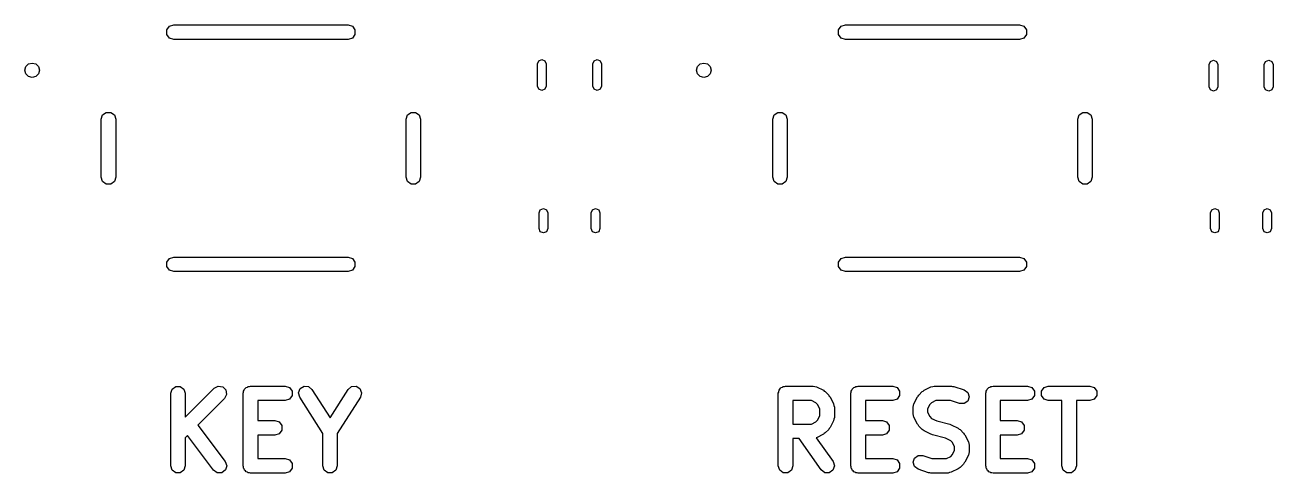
# Model space of a CAD drawing. Extents: x 99.3 to 188.9, y -147 to -56.
# Drawn here: x 165.5 to 182.69, y -62.23 to -56.05 of the extents above; entities that cross this region are included whole.
import ezdxf

# ---------------------------------------------------------------- set-up
doc = ezdxf.new("R2010")
doc.units = 0
doc.layers.add('BLACK', color=7, linetype='CONTINUOUS')

msp = doc.modelspace()

# ---------------------------------------------------------------- linework, layer by layer
at = {"layer": 'BLACK', "linetype": 'CONTINUOUS'}
for p, q in [((167.455, -56.1191), (167.491, -56.0691)), ((167.455, -56.1809), (167.455, -56.1191)), ((167.491, -56.2309), (167.455, -56.1809)), ((167.491, -56.0691), (167.55, -56.05)), ((167.55, -56.05), (169.95, -56.05)), ((169.95, -56.05), (170.009, -56.0691)), ((170.009, -56.0691), (170.045, -56.1191)), ((170.045, -56.1809), (170.009, -56.2309)), ((170.045, -56.1191), (170.045, -56.1809)), ((176.705, -56.1191), (176.741, -56.0691)), ((176.705, -56.1809), (176.705, -56.1191)), ((176.741, -56.2309), (176.705, -56.1809)), ((176.741, -56.0691), (176.8, -56.05)), ((176.8, -56.05), (179.2, -56.05)), ((179.2, -56.05), (179.259, -56.0691)), ((179.259, -56.0691), (179.295, -56.1191)), ((179.295, -56.1809), (179.259, -56.2309)), ((179.295, -56.1191), (179.295, -56.1809)), ((167.55, -56.25), (167.491, -56.2309)), ((169.95, -56.25), (167.55, -56.25)), ((170.009, -56.2309), (169.95, -56.25)), ((176.8, -56.25), (176.741, -56.2309)), ((179.2, -56.25), (176.8, -56.25)), ((179.259, -56.2309), (179.2, -56.25)), ((172.56, -56.5864), (172.578, -56.5439)), ((172.578, -56.5439), (172.62, -56.5264)), ((172.62, -56.5264), (172.662, -56.5439)), ((172.662, -56.5439), (172.68, -56.5864)), ((173.32, -56.5864), (173.338, -56.5439)), ((173.338, -56.5439), (173.38, -56.5264)), ((173.38, -56.5264), (173.422, -56.5439)), ((173.422, -56.5439), (173.44, -56.5864)), ((181.81, -56.5964), (181.828, -56.5539)), ((181.828, -56.5539), (181.87, -56.5364)), ((181.87, -56.5364), (181.912, -56.5539)), ((181.912, -56.5539), (181.93, -56.5964)), ((182.57, -56.5964), (182.588, -56.5539)), ((182.588, -56.5539), (182.63, -56.5364)), ((182.63, -56.5364), (182.672, -56.5539)), ((182.672, -56.5539), (182.69, -56.5964)), ((165.5, -56.675), (165.513, -56.625)), ((165.513, -56.725), (165.5, -56.675)), ((165.5, -56.675), (165.5, -56.675)), ((165.513, -56.625), (165.55, -56.5884)), ((165.55, -56.7616), (165.513, -56.725)), ((165.55, -56.5884), (165.6, -56.575)), ((165.6, -56.575), (165.65, -56.5884)), ((165.65, -56.5884), (165.687, -56.625)), ((165.687, -56.725), (165.65, -56.7616)), ((165.687, -56.625), (165.7, -56.675)), ((165.7, -56.675), (165.687, -56.725)), ((172.56, -56.8936), (172.56, -56.5864)), ((172.68, -56.5864), (172.68, -56.8936)), ((173.32, -56.8936), (173.32, -56.5864)), ((173.44, -56.5864), (173.44, -56.8936)), ((174.75, -56.675), (174.763, -56.625)), ((174.763, -56.725), (174.75, -56.675)), ((174.75, -56.675), (174.75, -56.675)), ((174.763, -56.625), (174.8, -56.5884)), ((174.8, -56.7616), (174.763, -56.725)), ((174.8, -56.5884), (174.85, -56.575)), ((174.85, -56.575), (174.9, -56.5884)), ((174.9, -56.5884), (174.937, -56.625)), ((174.937, -56.725), (174.9, -56.7616)), ((174.937, -56.625), (174.95, -56.675)), ((174.95, -56.675), (174.937, -56.725)), ((181.81, -56.9036), (181.81, -56.5964)), ((181.93, -56.5964), (181.93, -56.9036)), ((182.57, -56.9036), (182.57, -56.5964)), ((182.69, -56.5964), (182.69, -56.9036)), ((165.6, -56.775), (165.55, -56.7616)), ((165.65, -56.7616), (165.6, -56.775)), ((172.578, -56.9361), (172.56, -56.8936)), ((172.68, -56.8936), (172.662, -56.9361)), ((173.338, -56.9361), (173.32, -56.8936)), ((173.44, -56.8936), (173.422, -56.9361)), ((174.85, -56.775), (174.8, -56.7616)), ((174.9, -56.7616), (174.85, -56.775)), ((172.62, -56.9536), (172.578, -56.9361)), ((172.662, -56.9361), (172.62, -56.9536)), ((173.38, -56.9536), (173.338, -56.9361)), ((173.422, -56.9361), (173.38, -56.9536)), ((181.828, -56.9461), (181.81, -56.9036)), ((181.87, -56.9636), (181.828, -56.9461)), ((181.912, -56.9461), (181.87, -56.9636)), ((181.93, -56.9036), (181.912, -56.9461)), ((182.588, -56.9461), (182.57, -56.9036)), ((182.63, -56.9636), (182.588, -56.9461)), ((182.672, -56.9461), (182.63, -56.9636)), ((182.69, -56.9036), (182.672, -56.9461)), ((166.55, -57.35), (166.569, -57.2912)), ((166.55, -58.15), (166.55, -57.35)), ((166.569, -57.2912), (166.619, -57.2549)), ((166.619, -57.2549), (166.681, -57.2549)), ((166.681, -57.2549), (166.731, -57.2912)), ((166.731, -57.2912), (166.75, -57.35)), ((166.75, -57.35), (166.75, -58.15)), ((170.75, -57.35), (170.769, -57.2912)), ((170.75, -58.15), (170.75, -57.35)), ((170.769, -57.2912), (170.819, -57.2549)), ((170.819, -57.2549), (170.881, -57.2549)), ((170.881, -57.2549), (170.931, -57.2912)), ((170.931, -57.2912), (170.95, -57.35)), ((170.95, -57.35), (170.95, -58.15)), ((175.8, -57.35), (175.819, -57.2912)), ((175.8, -58.15), (175.8, -57.35)), ((175.819, -57.2912), (175.869, -57.2549)), ((175.869, -57.2549), (175.931, -57.2549)), ((175.931, -57.2549), (175.981, -57.2912)), ((175.981, -57.2912), (176, -57.35)), ((176, -57.35), (176, -58.15)), ((180, -57.35), (180.019, -57.2912)), ((180, -58.15), (180, -57.35)), ((180.019, -57.2912), (180.069, -57.2549)), ((180.069, -57.2549), (180.131, -57.2549)), ((180.131, -57.2549), (180.181, -57.2912)), ((180.181, -57.2912), (180.2, -57.35)), ((180.2, -57.35), (180.2, -58.15)), ((166.569, -58.2088), (166.55, -58.15)), ((166.619, -58.2451), (166.569, -58.2088)), ((166.681, -58.2451), (166.619, -58.2451)), ((166.731, -58.2088), (166.681, -58.2451)), ((166.75, -58.15), (166.731, -58.2088)), ((170.769, -58.2088), (170.75, -58.15)), ((170.819, -58.2451), (170.769, -58.2088)), ((170.881, -58.2451), (170.819, -58.2451)), ((170.931, -58.2088), (170.881, -58.2451)), ((170.95, -58.15), (170.931, -58.2088)), ((175.819, -58.2088), (175.8, -58.15)), ((175.869, -58.2451), (175.819, -58.2088)), ((175.931, -58.2451), (175.869, -58.2451)), ((175.981, -58.2088), (175.931, -58.2451)), ((176, -58.15), (175.981, -58.2088)), ((180.019, -58.2088), (180, -58.15)), ((180.069, -58.2451), (180.019, -58.2088)), ((180.131, -58.2451), (180.069, -58.2451)), ((180.181, -58.2088), (180.131, -58.2451)), ((180.2, -58.15), (180.181, -58.2088)), ((172.58, -58.6422), (172.598, -58.5997)), ((172.598, -58.5997), (172.64, -58.5822)), ((172.64, -58.5822), (172.682, -58.5997)), ((172.682, -58.5997), (172.7, -58.6422)), ((173.3, -58.6422), (173.318, -58.5997)), ((173.318, -58.5997), (173.36, -58.5822)), ((173.36, -58.5822), (173.402, -58.5997)), ((173.402, -58.5997), (173.42, -58.6422)), ((181.83, -58.6422), (181.848, -58.5997)), ((181.848, -58.5997), (181.89, -58.5822)), ((181.89, -58.5822), (181.932, -58.5997)), ((181.932, -58.5997), (181.95, -58.6422)), ((182.55, -58.6422), (182.568, -58.5997)), ((182.568, -58.5997), (182.61, -58.5822)), ((182.61, -58.5822), (182.652, -58.5997)), ((182.652, -58.5997), (182.67, -58.6422)), ((172.58, -58.8578), (172.58, -58.6422)), ((172.7, -58.6422), (172.7, -58.8578)), ((173.3, -58.8578), (173.3, -58.6422)), ((173.42, -58.6422), (173.42, -58.8578)), ((181.83, -58.8578), (181.83, -58.6422)), ((181.95, -58.6422), (181.95, -58.8578)), ((182.55, -58.8578), (182.55, -58.6422)), ((182.67, -58.6422), (182.67, -58.8578)), ((172.598, -58.9003), (172.58, -58.8578)), ((172.64, -58.9178), (172.598, -58.9003)), ((172.682, -58.9003), (172.64, -58.9178)), ((172.7, -58.8578), (172.682, -58.9003)), ((173.318, -58.9003), (173.3, -58.8578)), ((173.36, -58.9178), (173.318, -58.9003)), ((173.402, -58.9003), (173.36, -58.9178)), ((173.42, -58.8578), (173.402, -58.9003)), ((181.848, -58.9003), (181.83, -58.8578)), ((181.89, -58.9178), (181.848, -58.9003)), ((181.932, -58.9003), (181.89, -58.9178)), ((181.95, -58.8578), (181.932, -58.9003)), ((182.568, -58.9003), (182.55, -58.8578)), ((182.61, -58.9178), (182.568, -58.9003)), ((182.652, -58.9003), (182.61, -58.9178)), ((182.67, -58.8578), (182.652, -58.9003)), ((167.455, -59.3191), (167.491, -59.2691)), ((167.491, -59.2691), (167.55, -59.25)), ((167.55, -59.25), (169.95, -59.25)), ((169.95, -59.25), (170.009, -59.2691)), ((170.009, -59.2691), (170.045, -59.3191)), ((176.705, -59.3191), (176.741, -59.2691)), ((176.741, -59.2691), (176.8, -59.25)), ((176.8, -59.25), (179.2, -59.25)), ((179.2, -59.25), (179.259, -59.2691)), ((179.259, -59.2691), (179.295, -59.3191)), ((167.455, -59.3809), (167.455, -59.3191)), ((167.491, -59.4309), (167.455, -59.3809)), ((167.55, -59.45), (167.491, -59.4309)), ((169.95, -59.45), (167.55, -59.45)), ((170.009, -59.4309), (169.95, -59.45)), ((170.045, -59.3809), (170.009, -59.4309)), ((170.045, -59.3191), (170.045, -59.3809)), ((176.705, -59.3809), (176.705, -59.3191)), ((176.741, -59.4309), (176.705, -59.3809)), ((176.8, -59.45), (176.741, -59.4309)), ((179.2, -59.45), (176.8, -59.45)), ((179.259, -59.4309), (179.2, -59.45)), ((179.295, -59.3809), (179.259, -59.4309)), ((179.295, -59.3191), (179.295, -59.3809)), ((167.507, -61.1276), (167.526, -61.0688)), ((167.507, -62.1276), (167.507, -61.1276)), ((167.526, -61.0688), (167.576, -61.0325)), ((167.576, -61.0325), (167.638, -61.0325)), ((167.638, -61.0325), (167.688, -61.0688)), ((167.688, -61.0688), (167.707, -61.1276)), ((167.707, -61.4576), (168.108, -61.0569)), ((167.707, -61.1276), (167.707, -61.4576)), ((168.108, -61.0569), (168.163, -61.0288)), ((168.163, -61.0288), (168.224, -61.0385)), ((168.224, -61.0385), (168.268, -61.0822)), ((168.277, -61.1433), (168.249, -61.1983)), ((168.268, -61.0822), (168.277, -61.1433)), ((168.507, -61.1276), (168.512, -61.1126)), ((168.507, -62.1276), (168.507, -61.1276)), ((168.512, -61.0967), (168.521, -61.0839)), ((168.512, -61.1126), (168.512, -61.0967)), ((168.521, -61.0839), (168.526, -61.0688)), ((168.526, -61.0688), (168.539, -61.0595)), ((168.539, -61.0595), (168.548, -61.0467)), ((168.548, -61.0467), (168.563, -61.0418)), ((168.563, -61.0418), (168.576, -61.0325)), ((168.576, -61.0325), (168.592, -61.0325)), ((168.592, -61.0325), (168.607, -61.0276)), ((168.607, -61.0276), (169.083, -61.0276)), ((169.083, -61.0276), (169.142, -61.0467)), ((169.142, -61.0467), (169.178, -61.0967)), ((169.178, -61.1585), (169.142, -61.2085)), ((169.178, -61.0967), (169.178, -61.1585)), ((169.269, -61.1215), (169.292, -61.064)), ((169.285, -61.1813), (169.269, -61.1215)), ((169.602, -61.6805), (169.285, -61.1813)), ((169.292, -61.064), (169.344, -61.0308)), ((169.344, -61.0308), (169.406, -61.0346)), ((169.406, -61.0346), (169.453, -61.0739)), ((169.453, -61.0739), (169.702, -61.4652)), ((169.702, -61.4652), (169.951, -61.0739)), ((170.12, -61.1813), (169.802, -61.6805)), ((169.951, -61.0739), (169.999, -61.0346)), ((169.999, -61.0346), (170.061, -61.0308)), ((170.061, -61.0308), (170.113, -61.064)), ((170.113, -61.064), (170.136, -61.1215)), ((170.136, -61.1215), (170.12, -61.1813)), ((175.876, -61.1276), (175.881, -61.1126)), ((175.876, -62.1276), (175.876, -61.1276)), ((175.881, -61.0967), (175.89, -61.0839)), ((175.881, -61.1126), (175.881, -61.0967)), ((175.89, -61.0839), (175.895, -61.0688)), ((175.895, -61.0688), (175.908, -61.0595)), ((175.908, -61.0595), (175.917, -61.0467)), ((175.917, -61.0467), (175.932, -61.0418)), ((175.932, -61.0418), (175.945, -61.0325)), ((175.945, -61.0325), (175.961, -61.0325)), ((175.961, -61.0325), (175.976, -61.0276)), ((175.976, -61.0276), (176.357, -61.0276)), ((176.357, -61.0276), (176.379, -61.0347)), ((176.379, -61.0347), (176.402, -61.0382)), ((176.402, -61.0382), (176.497, -61.0858)), ((176.497, -61.0858), (176.509, -61.0972)), ((176.509, -61.0972), (176.523, -61.1045)), ((176.523, -61.1045), (176.571, -61.1521)), ((176.571, -61.1521), (176.578, -61.1666)), ((176.578, -61.1666), (176.589, -61.1781)), ((176.589, -61.1781), (176.637, -61.2734)), ((176.876, -61.1276), (176.881, -61.1126)), ((176.876, -62.1276), (176.876, -61.1276)), ((176.881, -61.0967), (176.89, -61.0839)), ((176.881, -61.1126), (176.881, -61.0967)), ((176.89, -61.0839), (176.895, -61.0688)), ((176.895, -61.0688), (176.908, -61.0595)), ((176.908, -61.0595), (176.917, -61.0467)), ((176.917, -61.0467), (176.932, -61.0418)), ((176.932, -61.0418), (176.945, -61.0325)), ((176.945, -61.0325), (176.961, -61.0325)), ((176.961, -61.0325), (176.976, -61.0276)), ((176.976, -61.0276), (177.452, -61.0276)), ((177.452, -61.0276), (177.511, -61.0467)), ((177.511, -61.0467), (177.547, -61.0967)), ((177.547, -61.1585), (177.511, -61.2085)), ((177.547, -61.0967), (177.547, -61.1585)), ((177.744, -61.2734), (177.792, -61.1781)), ((177.792, -61.1781), (177.803, -61.1666)), ((177.803, -61.1666), (177.81, -61.1521)), ((177.81, -61.1521), (177.858, -61.1045)), ((177.858, -61.1045), (177.872, -61.0972)), ((177.872, -61.0972), (177.884, -61.0858)), ((177.884, -61.0858), (177.979, -61.0382)), ((177.979, -61.0382), (178.002, -61.0347)), ((178.002, -61.0347), (178.024, -61.0276)), ((178.024, -61.0276), (178.262, -61.0276)), ((178.262, -61.0276), (178.277, -61.0326)), ((178.277, -61.0326), (178.294, -61.0328)), ((178.294, -61.0328), (178.436, -61.0804)), ((178.436, -61.0804), (178.486, -61.1171)), ((178.505, -61.176), (178.485, -61.2346)), ((178.486, -61.1171), (178.505, -61.176)), ((178.733, -61.1276), (178.738, -61.1126)), ((178.733, -62.1276), (178.733, -61.1276)), ((178.738, -61.0967), (178.748, -61.0839)), ((178.738, -61.1126), (178.738, -61.0967)), ((178.748, -61.0839), (178.752, -61.0688)), ((178.752, -61.0688), (178.765, -61.0595)), ((178.765, -61.0595), (178.775, -61.0467)), ((178.775, -61.0467), (178.79, -61.0418)), ((178.79, -61.0418), (178.802, -61.0325)), ((178.802, -61.0325), (178.818, -61.0325)), ((178.818, -61.0325), (178.833, -61.0276)), ((178.833, -61.0276), (179.31, -61.0276)), ((179.31, -61.0276), (179.368, -61.0467)), ((179.368, -61.0467), (179.405, -61.0967)), ((179.405, -61.1585), (179.368, -61.2085)), ((179.405, -61.0967), (179.405, -61.1585)), ((179.5, -61.0967), (179.536, -61.0467)), ((179.5, -61.1585), (179.5, -61.0967)), ((179.536, -61.2085), (179.5, -61.1585)), ((179.536, -61.0467), (179.595, -61.0276)), ((179.595, -61.0276), (180.167, -61.0276)), ((180.167, -61.0276), (180.225, -61.0467)), ((180.225, -61.0467), (180.262, -61.0967)), ((180.262, -61.1585), (180.225, -61.2085)), ((180.262, -61.0967), (180.262, -61.1585)), ((168.249, -61.1983), (167.882, -61.5656)), ((169.083, -61.2276), (168.707, -61.2276)), ((168.707, -61.2276), (168.707, -61.5038)), ((169.142, -61.2085), (169.083, -61.2276)), ((176.076, -61.2276), (176.076, -61.5514)), ((176.334, -61.2276), (176.076, -61.2276)), ((176.393, -61.2574), (176.334, -61.2276)), ((176.418, -61.2821), (176.393, -61.2574)), ((176.448, -61.3417), (176.418, -61.2821)), ((176.448, -61.4373), (176.448, -61.3417)), ((176.637, -61.2734), (176.64, -61.2962)), ((176.64, -61.2962), (176.648, -61.3181)), ((176.648, -61.3181), (176.648, -61.461)), ((177.452, -61.2276), (177.076, -61.2276)), ((177.076, -61.2276), (177.076, -61.5038)), ((177.511, -61.2085), (177.452, -61.2276)), ((177.733, -61.3181), (177.74, -61.2962)), ((177.733, -61.4133), (177.733, -61.3181)), ((177.74, -61.2962), (177.744, -61.2734)), ((177.963, -61.2821), (177.933, -61.3417)), ((177.933, -61.3417), (177.933, -61.3897)), ((177.988, -61.2574), (177.963, -61.2821)), ((178.047, -61.2276), (177.988, -61.2574)), ((178.246, -61.2276), (178.047, -61.2276)), ((178.373, -61.2701), (178.246, -61.2276)), ((178.435, -61.2706), (178.373, -61.2701)), ((178.485, -61.2346), (178.435, -61.2706)), ((179.31, -61.2276), (178.933, -61.2276)), ((178.933, -61.2276), (178.933, -61.5038)), ((179.368, -61.2085), (179.31, -61.2276)), ((179.595, -61.2276), (179.536, -61.2085)), ((179.781, -61.2276), (179.595, -61.2276)), ((179.781, -62.1276), (179.781, -61.2276)), ((180.167, -61.2276), (179.981, -61.2276)), ((179.981, -61.2276), (179.981, -62.1276)), ((180.225, -61.2085), (180.167, -61.2276)), ((168.707, -61.5038), (168.94, -61.5038)), ((168.94, -61.5038), (168.999, -61.5229)), ((168.999, -61.5229), (169.036, -61.5729)), ((176.334, -61.5514), (176.393, -61.5216)), ((176.393, -61.5216), (176.418, -61.497)), ((176.418, -61.497), (176.448, -61.4373)), ((176.637, -61.5057), (176.589, -61.6009)), ((176.64, -61.4829), (176.637, -61.5057)), ((176.648, -61.461), (176.64, -61.4829)), ((177.076, -61.5038), (177.31, -61.5038)), ((177.31, -61.5038), (177.368, -61.5229)), ((177.368, -61.5229), (177.405, -61.5729)), ((177.74, -61.4353), (177.733, -61.4133)), ((177.744, -61.4581), (177.74, -61.4353)), ((177.792, -61.5533), (177.744, -61.4581)), ((177.933, -61.3897), (177.963, -61.4493)), ((177.963, -61.4493), (177.988, -61.474)), ((177.988, -61.474), (178.059, -61.5095)), ((178.059, -61.5095), (178.239, -61.5544)), ((178.933, -61.5038), (179.167, -61.5038)), ((179.167, -61.5038), (179.225, -61.5229)), ((179.225, -61.5229), (179.262, -61.5729)), ((167.739, -61.7084), (167.707, -61.7405)), ((168.099, -62.1876), (167.739, -61.7084)), ((167.882, -61.5656), (168.259, -62.0676)), ((168.94, -61.7038), (168.707, -61.7038)), ((168.707, -61.7038), (168.707, -62.0276)), ((168.999, -61.6847), (168.94, -61.7038)), ((169.036, -61.6347), (168.999, -61.6847)), ((169.036, -61.5729), (169.036, -61.6347)), ((169.602, -62.1276), (169.602, -61.6805)), ((169.802, -61.6805), (169.802, -62.1276)), ((176.076, -61.5514), (176.334, -61.5514)), ((176.497, -61.6933), (176.402, -61.7409)), ((176.509, -61.6819), (176.497, -61.6933)), ((176.523, -61.6745), (176.509, -61.6819)), ((176.571, -61.6269), (176.523, -61.6745)), ((176.578, -61.6125), (176.571, -61.6269)), ((176.589, -61.6009), (176.578, -61.6125)), ((177.31, -61.7038), (177.076, -61.7038)), ((177.076, -61.7038), (177.076, -62.0276)), ((177.368, -61.6847), (177.31, -61.7038)), ((177.405, -61.6347), (177.368, -61.6847)), ((177.405, -61.5729), (177.405, -61.6347)), ((177.803, -61.5648), (177.792, -61.5533)), ((177.81, -61.5793), (177.803, -61.5648)), ((177.858, -61.6269), (177.81, -61.5793)), ((177.872, -61.6343), (177.858, -61.6269)), ((177.884, -61.6456), (177.872, -61.6343)), ((177.979, -61.6933), (177.884, -61.6456)), ((177.99, -61.6949), (177.979, -61.6933)), ((178, -61.7008), (177.99, -61.6949)), ((178.179, -61.7458), (178, -61.7008)), ((178.239, -61.5544), (178.248, -61.5603)), ((178.248, -61.5603), (178.259, -61.562)), ((178.259, -61.562), (178.354, -61.6096)), ((178.354, -61.6096), (178.366, -61.621)), ((178.366, -61.621), (178.38, -61.6283)), ((178.38, -61.6283), (178.428, -61.676)), ((178.428, -61.676), (178.435, -61.6904)), ((178.435, -61.6904), (178.447, -61.7019)), ((178.447, -61.7019), (178.494, -61.7972)), ((179.167, -61.7038), (178.933, -61.7038)), ((178.933, -61.7038), (178.933, -62.0276)), ((179.225, -61.6847), (179.167, -61.7038)), ((179.262, -61.6347), (179.225, -61.6847)), ((179.262, -61.5729), (179.262, -61.6347)), ((167.707, -61.7405), (167.707, -62.1276)), ((176.162, -61.7514), (176.076, -61.7514)), ((176.076, -61.7514), (176.076, -62.1276)), ((176.466, -62.185), (176.162, -61.7514)), ((176.402, -61.7409), (176.399, -61.7413)), ((176.399, -61.7413), (176.63, -62.0703)), ((178.25, -61.7812), (178.179, -61.7458)), ((178.275, -61.8059), (178.25, -61.7812)), ((178.305, -61.8655), (178.275, -61.8059)), ((178.305, -61.9135), (178.305, -61.8655)), ((178.494, -61.7972), (178.498, -61.82)), ((178.498, -61.82), (178.505, -61.8419)), ((178.505, -61.8419), (178.505, -61.9371)), ((168.707, -62.0276), (169.083, -62.0276)), ((169.083, -62.0276), (169.142, -62.0467)), ((169.142, -62.0467), (169.178, -62.0967)), ((177.076, -62.0276), (177.452, -62.0276)), ((177.452, -62.0276), (177.511, -62.0467)), ((177.511, -62.0467), (177.547, -62.0967)), ((177.733, -62.0792), (177.753, -62.0206)), ((177.753, -62.0206), (177.803, -61.9847)), ((177.803, -61.9847), (177.865, -61.9851)), ((177.865, -61.9851), (177.992, -62.0276)), ((177.992, -62.0276), (178.191, -62.0276)), ((178.191, -62.0276), (178.25, -61.9978)), ((178.25, -61.9978), (178.275, -61.9731)), ((178.275, -61.9731), (178.305, -61.9135)), ((178.494, -61.9819), (178.447, -62.0771)), ((178.498, -61.9591), (178.494, -61.9819)), ((178.505, -61.9371), (178.498, -61.9591)), ((178.933, -62.0276), (179.31, -62.0276)), ((179.31, -62.0276), (179.368, -62.0467)), ((179.368, -62.0467), (179.405, -62.0967)), ((167.526, -62.1864), (167.507, -62.1276)), ((167.576, -62.2227), (167.526, -62.1864)), ((167.638, -62.2227), (167.576, -62.2227)), ((167.688, -62.1864), (167.638, -62.2227)), ((167.707, -62.1276), (167.688, -62.1864)), ((168.149, -62.2232), (168.099, -62.1876)), ((168.211, -62.2222), (168.149, -62.2232)), ((168.26, -62.1852), (168.211, -62.2222)), ((168.259, -62.0676), (168.279, -62.1261)), ((168.279, -62.1261), (168.26, -62.1852)), ((168.512, -62.1427), (168.507, -62.1276)), ((168.512, -62.1585), (168.512, -62.1427)), ((168.521, -62.1713), (168.512, -62.1585)), ((168.526, -62.1864), (168.521, -62.1713)), ((168.539, -62.1957), (168.526, -62.1864)), ((168.548, -62.2085), (168.539, -62.1957)), ((168.563, -62.2134), (168.548, -62.2085)), ((168.576, -62.2227), (168.563, -62.2134)), ((168.592, -62.2227), (168.576, -62.2227)), ((168.607, -62.2276), (168.592, -62.2227)), ((169.083, -62.2276), (168.607, -62.2276)), ((169.142, -62.2085), (169.083, -62.2276)), ((169.178, -62.1585), (169.142, -62.2085)), ((169.178, -62.0967), (169.178, -62.1585)), ((169.621, -62.1864), (169.602, -62.1276)), ((169.671, -62.2227), (169.621, -62.1864)), ((169.733, -62.2227), (169.671, -62.2227)), ((169.783, -62.1864), (169.733, -62.2227)), ((169.802, -62.1276), (169.783, -62.1864)), ((175.895, -62.1864), (175.876, -62.1276)), ((175.945, -62.2227), (175.895, -62.1864)), ((176.007, -62.2227), (175.945, -62.2227)), ((176.057, -62.1864), (176.007, -62.2227)), ((176.076, -62.1276), (176.057, -62.1864)), ((176.515, -62.2222), (176.466, -62.185)), ((176.577, -62.2233), (176.515, -62.2222)), ((176.627, -62.1878), (176.577, -62.2233)), ((176.648, -62.1294), (176.627, -62.1878)), ((176.63, -62.0703), (176.648, -62.1294)), ((176.881, -62.1427), (176.876, -62.1276)), ((176.881, -62.1585), (176.881, -62.1427)), ((176.89, -62.1713), (176.881, -62.1585)), ((176.895, -62.1864), (176.89, -62.1713)), ((176.908, -62.1957), (176.895, -62.1864)), ((176.917, -62.2085), (176.908, -62.1957)), ((176.932, -62.2134), (176.917, -62.2085)), ((176.945, -62.2227), (176.932, -62.2134)), ((176.961, -62.2227), (176.945, -62.2227)), ((176.976, -62.2276), (176.961, -62.2227)), ((177.452, -62.2276), (176.976, -62.2276)), ((177.511, -62.2085), (177.452, -62.2276)), ((177.547, -62.1585), (177.511, -62.2085)), ((177.547, -62.0967), (177.547, -62.1585)), ((177.752, -62.1382), (177.733, -62.0792)), ((177.802, -62.1749), (177.752, -62.1382)), ((177.945, -62.2225), (177.802, -62.1749)), ((177.961, -62.2226), (177.945, -62.2225)), ((177.976, -62.2276), (177.961, -62.2226)), ((178.214, -62.2276), (177.976, -62.2276)), ((178.236, -62.2205), (178.214, -62.2276)), ((178.259, -62.2171), (178.236, -62.2205)), ((178.354, -62.1694), (178.259, -62.2171)), ((178.366, -62.1581), (178.354, -62.1694)), ((178.38, -62.1507), (178.366, -62.1581)), ((178.428, -62.1031), (178.38, -62.1507)), ((178.435, -62.0886), (178.428, -62.1031)), ((178.447, -62.0771), (178.435, -62.0886)), ((178.738, -62.1427), (178.733, -62.1276)), ((178.738, -62.1585), (178.738, -62.1427)), ((178.748, -62.1713), (178.738, -62.1585)), ((178.752, -62.1864), (178.748, -62.1713)), ((178.765, -62.1957), (178.752, -62.1864)), ((178.775, -62.2085), (178.765, -62.1957)), ((178.79, -62.2134), (178.775, -62.2085)), ((178.802, -62.2227), (178.79, -62.2134)), ((178.818, -62.2227), (178.802, -62.2227)), ((178.833, -62.2276), (178.818, -62.2227)), ((179.31, -62.2276), (178.833, -62.2276)), ((179.368, -62.2085), (179.31, -62.2276)), ((179.405, -62.1585), (179.368, -62.2085)), ((179.405, -62.0967), (179.405, -62.1585)), ((179.8, -62.1864), (179.781, -62.1276)), ((179.85, -62.2227), (179.8, -62.1864)), ((179.912, -62.2227), (179.85, -62.2227)), ((179.962, -62.1864), (179.912, -62.2227)), ((179.981, -62.1276), (179.962, -62.1864))]:
    msp.add_line(p, q, dxfattribs=at)

doc.saveas('drawing.dxf')
